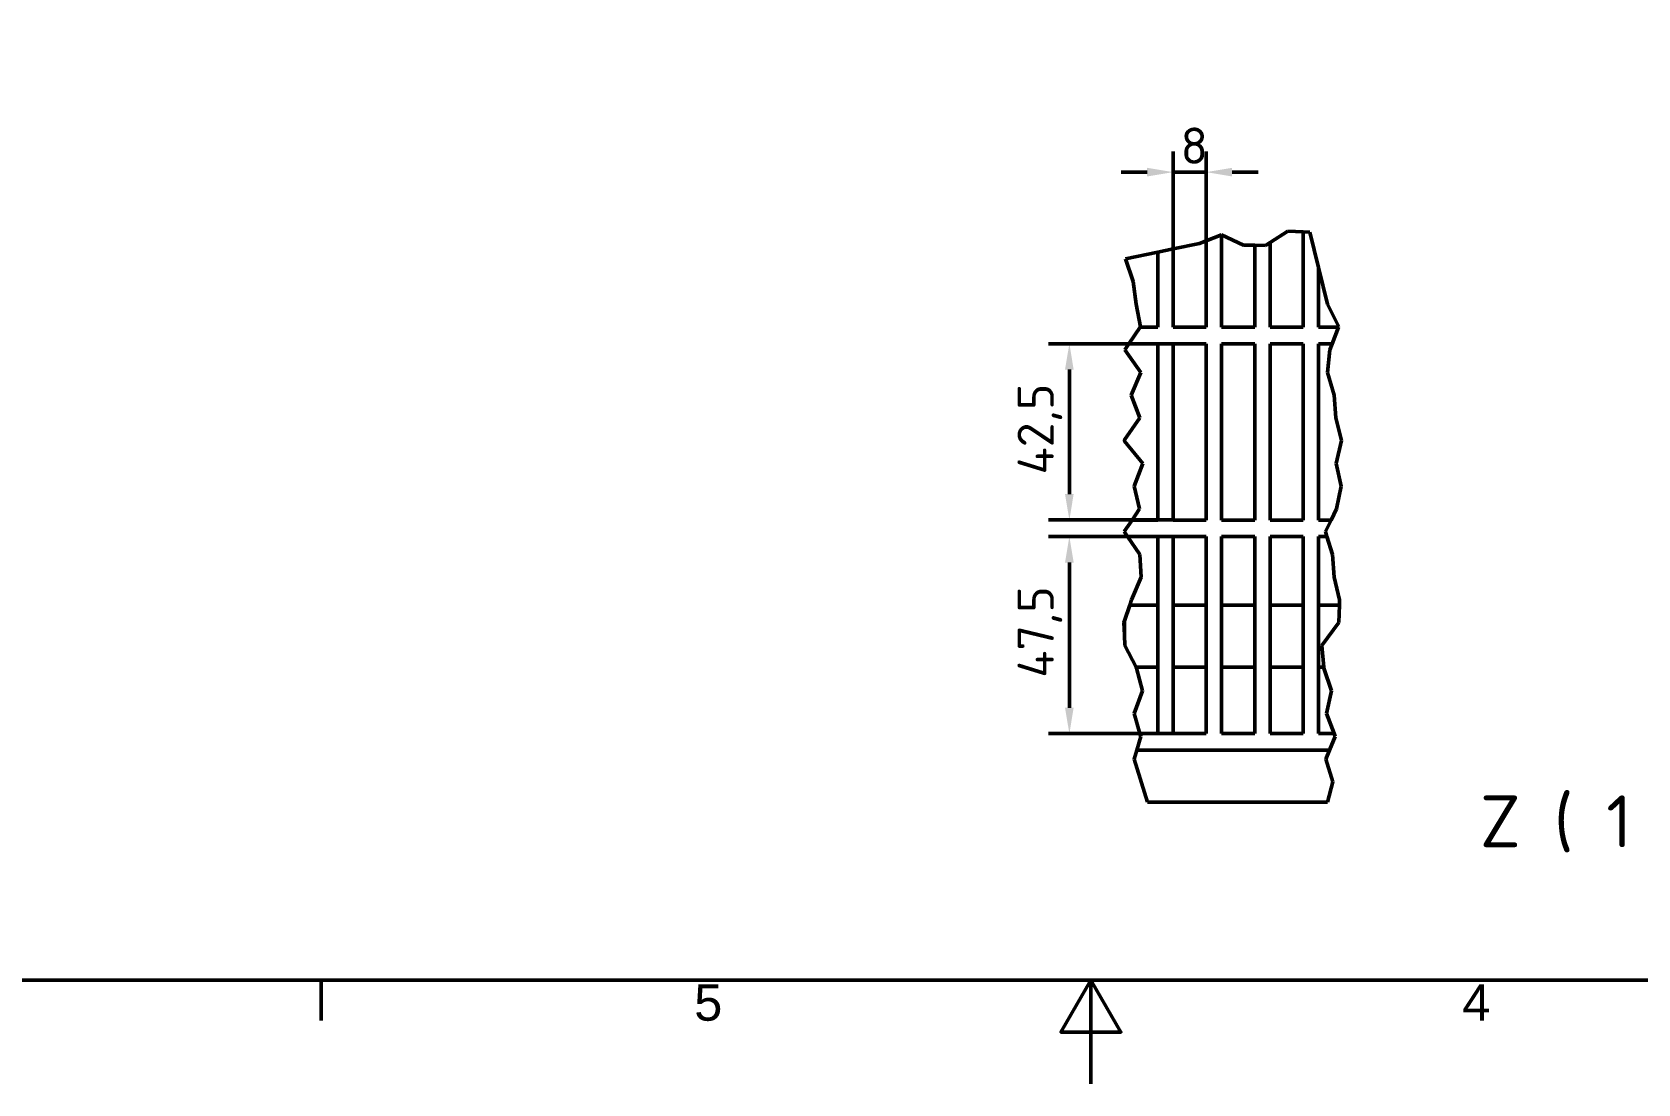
# Model space of a CAD drawing. Header units: millimetres. Extents: x 0 to 1485, y 0 to 1050.
# Drawn here: x 487.2 to 874.4, y 0 to 253.5 of the extents above; entities that cross this region are included whole.
import ezdxf

# ---------------------------------------------------------------- set-up
doc = ezdxf.new("R2010")
doc.units = ezdxf.units.MM
doc.header["$LTSCALE"] = 2.5
doc.layers.get('0').update_dxf_attribs({"lineweight": 50})
doc.layers.get('Defpoints').update_dxf_attribs({"lineweight": 50})
for name, color, linetype, lineweight in [('Bemaßung (ISO)', 7, 'Continuous', 50), ('Bruchlinie (ISO)', 7, 'Continuous', 50), ('Rahmen_0', 7, 'Continuous', 50), ('Rahmen_2', 7, 'Continuous', 50), ('Sichtbar (ISO)', 7, 'Continuous', 50), ('Sichtbar schmal (ISO)', 7, 'Continuous', 50), ('Symbol (ISO)', 7, 'Continuous', 50)]:
    doc.layers.add(name, color=color, linetype=linetype, lineweight=lineweight)
doc.styles.add('Aktuell-DINNach Layer', font='arial.ttf')
doc.styles.add('TXT 3_5', font='isocpeur.ttf')
doc.styles.add('TXT 5_0', font='isocpeur.ttf')
doc.dimstyles.new('Anrin Standard (DIN)', dxfattribs={"dimscale": 2.5, "dimtxt": 3.5, "dimasz": 2.5, "dimexe": 2, "dimexo": 0, "dimgap": 0.8, "dimtad": 1, "dimrnd": 1e-08, "dimtxsty": 'TXT 3_5', "dimcen": 0.09, "dimdle": 10, "dimclrd": 256, "dimclre": 256, "dimclrt": 7, "dimadec": 0, "dimazin": 2, "dimtfac": 0.714286, "dimtmove": 0, "dimatfit": 3, "dimfxl": 1, "dimtolj": 1, "dimlwd": -1, "dimlwe": -1, "dimarcsym": 0})

# ---------------------------------------------------------------- blocks, each defined once
blk = doc.blocks.new('Ränder Standardrahmen')
at = {"layer": 'Rahmen_0'}
blk.add_line((222.75, 10), (222.75, 6.1), dxfattribs=at)
at = {"layer": 'Rahmen_0', "flags": 128}
for points in [[(10, 10), (10, 410), (584, 410), (584, 10), (10, 10)], [(297, 0), (297, 10), (294.11, 5), (299.89, 5), (297, 10)]]:
    blk.add_lwpolyline(points, dxfattribs=at)
at = {"layer": 'Rahmen_2', "char_height": 3.5, "attachment_point": 7, "style": 'Aktuell-DINNach Layer'}
for s, insert in [('5', (258.73, 6.04)), ('4', (332.83, 6.1))]:
    blk.add_mtext(s, dxfattribs=dict(at, insert=insert))
blk = doc.blocks.new('*D29')
at = {"layer": 'Bemaßung (ISO)', "transparency": 16777216}
for p, q in [((762.31, 131.92), (732.31, 131.92)), ((737.31, 90.67), (737.31, 125.67)), ((762.31, 84.42), (732.31, 84.42))]:
    blk.add_line(p, q, dxfattribs=at)
for points in [[(736.26, 125.67), (738.35, 125.67), (737.31, 131.92)], [(736.26, 90.67), (738.35, 90.67), (737.31, 84.42)]]:
    blk.add_solid(points, dxfattribs=at)
at = {"layer": 'Defpoints', "color": 0, "transparency": 16777216}
for p in [(737.31, 131.92), (762.31, 131.92), (762.31, 84.42)]:
    blk.add_point(p, dxfattribs=at)
at = {"layer": 'Bemaßung (ISO)', "color": 7, "transparency": 16777216, "insert": (724.81, 97.88), "char_height": 8.75, "attachment_point": 1, "rotation": 90, "style": 'TXT 3_5'}
blk.add_mtext('\\A1;47,5', dxfattribs=at)
blk = doc.blocks.new('*D30')
at = {"layer": 'Bemaßung (ISO)', "transparency": 16777216}
for p, q in [((762.31, 178.42), (732.31, 178.42)), ((737.31, 142.17), (737.31, 172.17)), ((762.31, 135.92), (732.31, 135.92))]:
    blk.add_line(p, q, dxfattribs=at)
for points in [[(736.26, 172.17), (738.35, 172.17), (737.31, 178.42)], [(736.26, 142.17), (738.35, 142.17), (737.31, 135.92)]]:
    blk.add_solid(points, dxfattribs=at)
at = {"layer": 'Defpoints', "color": 0, "transparency": 16777216}
for p in [(737.31, 178.42), (762.31, 178.42), (762.31, 135.92)]:
    blk.add_point(p, dxfattribs=at)
at = {"layer": 'Bemaßung (ISO)', "color": 7, "transparency": 16777216, "insert": (724.81, 146.88), "char_height": 8.75, "attachment_point": 1, "rotation": 90, "style": 'TXT 3_5'}
blk.add_mtext('\\A1;42,5', dxfattribs=at)
blk = doc.blocks.new('*D31')
at = {"layer": 'Bemaßung (ISO)', "transparency": 16777216}
for p, q in [((762.31, 201.27), (762.31, 224.77)), ((770.31, 203.22), (770.31, 224.77)), ((756.06, 219.77), (749.81, 219.77)), ((770.31, 219.77), (762.31, 219.77)), ((776.56, 219.77), (782.81, 219.77))]:
    blk.add_line(p, q, dxfattribs=at)
for points in [[(756.06, 220.81), (756.06, 218.72), (762.31, 219.77)], [(776.56, 220.81), (776.56, 218.72), (770.31, 219.77)]]:
    blk.add_solid(points, dxfattribs=at)
at = {"layer": 'Defpoints', "color": 0, "transparency": 16777216}
for p in [(762.31, 219.77), (770.31, 203.22), (762.31, 201.27)]:
    blk.add_point(p, dxfattribs=at)
at = {"layer": 'Bemaßung (ISO)', "color": 7, "transparency": 16777216, "insert": (764.12, 230.52), "char_height": 8.75, "attachment_point": 1, "style": 'TXT 3_5'}
blk.add_mtext('\\A1;8', dxfattribs=at)

msp = doc.modelspace()

# ---------------------------------------------------------------- linework, layer by layer
at = {"layer": 'Bruchlinie (ISO)'}
for p, q in [((785.702, 202.78), (789.957, 205.501)), ((789.957, 205.501), (793.702, 205.375)), ((793.702, 205.375), (795.274, 205.322)), ((795.274, 205.322), (797.399, 196.782)), ((762.306, 201.269), (768.687, 202.587)), ((768.687, 202.587), (770.306, 203.216)), ((770.306, 203.216), (774.004, 204.653)), ((774.004, 204.653), (779.322, 202.184)), ((774.004, 204.653), (774.004, 204.653)), ((779.322, 202.184), (782.004, 202.142)), ((782.004, 202.142), (784.639, 202.1)), ((784.639, 202.1), (785.702, 202.78)), ((750.85, 198.904), (758.609, 200.506)), ((752.707, 193.421), (750.85, 198.904)), ((758.609, 200.506), (762.306, 201.269)), ((797.399, 196.782), (799.6, 187.938)), ((753.389, 187.938), (752.707, 193.421)), ((754.429, 182.455), (753.389, 187.938)), ((799.6, 187.938), (802.258, 182.455)), ((751.681, 178.415), (754.402, 182.415)), ((754.402, 182.415), (754.429, 182.455)), ((802.243, 182.415), (800.712, 178.415)), ((802.258, 182.455), (802.243, 182.415)), ((750.699, 176.973), (751.681, 178.415)), ((800.712, 178.415), (800.16, 176.973)), ((754.507, 171.49), (750.699, 176.973)), ((800.16, 176.973), (799.582, 171.49)), ((752.181, 166.007), (754.507, 171.49)), ((799.582, 171.49), (801.204, 166.007)), ((754.271, 160.524), (752.181, 166.007)), ((801.204, 166.007), (801.537, 160.524)), ((750.609, 155.215), (754.271, 160.524)), ((801.537, 160.524), (802.901, 155.041)), ((750.488, 155.041), (750.609, 155.215)), ((750.609, 154.895), (750.488, 155.041)), ((802.901, 155.041), (801.632, 149.558)), ((754.997, 149.558), (750.609, 154.895)), ((752.944, 144.076), (754.997, 149.558)), ((801.632, 149.558), (802.877, 144.076)), ((754.232, 138.593), (752.944, 144.076)), ((802.877, 144.076), (801.738, 138.593)), ((750.524, 133.11), (752.421, 135.915)), ((752.421, 135.915), (754.232, 138.593)), ((800.427, 135.915), (799.052, 133.11)), ((801.738, 138.593), (800.427, 135.915)), ((751.344, 131.915), (750.524, 133.11)), ((754.287, 127.627), (751.344, 131.915)), ((799.052, 133.11), (799.42, 131.915)), ((799.42, 131.915), (800.742, 127.627)), ((754.645, 122.144), (754.287, 127.627)), ((800.742, 127.627), (801.142, 122.144)), ((752.327, 116.661), (754.645, 122.144)), ((801.142, 122.144), (802.494, 116.661)), ((751.905, 115.415), (752.327, 116.661)), ((802.494, 116.661), (802.444, 115.415)), ((750.609, 111.593), (751.905, 115.415)), ((802.444, 115.415), (802.275, 111.179)), ((750.468, 111.179), (750.609, 111.593)), ((750.609, 108.147), (750.468, 111.179)), ((802.275, 111.179), (798.217, 105.696)), ((750.722, 105.696), (750.609, 108.147)), ((753.412, 100.415), (750.722, 105.696)), ((798.217, 105.696), (798.648, 100.415)), ((753.515, 100.213), (753.412, 100.415)), ((754.965, 94.73), (753.515, 100.213)), ((798.648, 100.415), (798.665, 100.213)), ((798.665, 100.213), (800.553, 94.73)), ((752.965, 89.247), (754.965, 94.73)), ((800.553, 94.73), (799.286, 89.247)), ((754.338, 84.415), (752.965, 89.247)), ((799.286, 89.247), (801.161, 84.415)), ((753.573, 80.415), (754.523, 83.764)), ((754.523, 83.764), (754.338, 84.415)), ((801.414, 83.764), (800.059, 80.415)), ((801.161, 84.415), (801.414, 83.764)), ((752.968, 78.282), (753.573, 80.415)), ((756.182, 67.915), (752.968, 78.282)), ((800.059, 80.415), (799.195, 78.282)), ((799.195, 78.282), (800.84, 72.799)), ((800.84, 72.799), (799.569, 67.915))]:
    msp.add_line(p, q, dxfattribs=at)
at = {"layer": 'Sichtbar (ISO)'}
for p, q in [((793.702, 205.375), (793.702, 182.415)), ((770.306, 203.216), (770.306, 182.415)), ((774.004, 182.415), (774.004, 204.653)), ((782.004, 202.142), (782.004, 182.415)), ((785.702, 182.415), (785.702, 202.78)), ((758.609, 200.506), (758.609, 182.415)), ((762.306, 182.415), (762.306, 201.269)), ((797.399, 182.415), (797.399, 196.782)), ((754.402, 182.415), (758.609, 182.415)), ((762.306, 182.415), (770.306, 182.415)), ((774.004, 182.415), (782.004, 182.415)), ((785.702, 182.415), (793.702, 182.415)), ((797.399, 182.415), (802.243, 182.415)), ((751.681, 178.415), (758.609, 178.415)), ((758.609, 178.415), (758.609, 135.915)), ((762.306, 178.415), (770.306, 178.415)), ((762.306, 135.915), (762.306, 178.415)), ((770.306, 178.415), (770.306, 135.915)), ((774.004, 178.415), (782.004, 178.415)), ((774.004, 135.915), (774.004, 178.415)), ((782.004, 178.415), (782.004, 135.915)), ((785.702, 178.415), (793.702, 178.415)), ((785.702, 135.915), (785.702, 178.415)), ((793.702, 178.415), (793.702, 135.915)), ((797.399, 178.415), (800.712, 178.415)), ((797.399, 135.915), (797.399, 178.415)), ((750.609, 154.895), (750.609, 155.215)), ((758.609, 135.915), (752.421, 135.915)), ((770.306, 135.915), (762.306, 135.915)), ((782.004, 135.915), (774.004, 135.915)), ((793.702, 135.915), (785.702, 135.915)), ((800.427, 135.915), (797.399, 135.915)), ((751.344, 131.915), (758.609, 131.915)), ((758.609, 131.915), (758.609, 84.415)), ((762.306, 131.915), (770.306, 131.915)), ((762.306, 84.415), (762.306, 131.915)), ((770.306, 131.915), (770.306, 84.415)), ((774.004, 131.915), (782.004, 131.915)), ((774.004, 84.415), (774.004, 131.915)), ((782.004, 131.915), (782.004, 84.415)), ((785.702, 131.915), (793.702, 131.915)), ((785.702, 84.415), (785.702, 131.915)), ((793.702, 131.915), (793.702, 84.415)), ((797.399, 131.915), (799.42, 131.915)), ((797.399, 84.415), (797.399, 131.915)), ((750.609, 108.147), (750.609, 111.593)), ((758.609, 100.415), (753.412, 100.415)), ((770.306, 100.415), (762.306, 100.415)), ((782.004, 100.415), (774.004, 100.415)), ((793.702, 100.415), (785.702, 100.415)), ((798.648, 100.415), (797.399, 100.415)), ((758.609, 84.415), (754.338, 84.415)), ((770.306, 84.415), (762.306, 84.415)), ((782.004, 84.415), (774.004, 84.415)), ((793.702, 84.415), (785.702, 84.415)), ((801.161, 84.415), (797.399, 84.415)), ((800.059, 80.415), (753.573, 80.415)), ((753.573, 80.415), (800.059, 80.415)), ((799.569, 67.915), (756.182, 67.915))]:
    msp.add_line(p, q, dxfattribs=at)
at = {"layer": 'Sichtbar schmal (ISO)'}
for p, q in [((758.609, 115.415), (751.905, 115.415)), ((770.306, 115.415), (762.306, 115.415)), ((782.004, 115.415), (774.004, 115.415)), ((793.702, 115.415), (785.702, 115.415)), ((802.444, 115.415), (797.399, 115.415))]:
    msp.add_line(p, q, dxfattribs=at)

# ---------------------------------------------------------------- block references
at = {"xscale": 2.5, "yscale": 2.5, "zscale": 2.5}
msp.add_blockref('Ränder Standardrahmen', (0, 0), dxfattribs=at)

# ---------------------------------------------------------------- texts
at = {"layer": 'Symbol (ISO)', "color": 7, "insert": (836.31, 54.123), "char_height": 12.5, "attachment_point": 7, "style": 'TXT 5_0'}
msp.add_mtext('Z ( 1 : 2,5 )', dxfattribs=at)

# ---------------------------------------------------------------- dimensions: what is measured, and where the dimension line sits
at = {"layer": 'Bemaßung (ISO)'}
for base, p1, p2, angle, override, picture, middle in [((762.306, 219.765), (770.306, 203.216), (762.306, 201.269), 180, {"dimgap": 0.8, "dimdec": 2, "dimtol": 0, "dimlim": 0, "dimtp": 0, "dimtm": 0, "dimtdec": 2, "dimtofl": 1, "dimatfit": 1}, '*D31', (766.306, 219.765)), ((737.306, 178.415), (762.306, 135.915), (762.306, 178.415), 90, {"dimgap": 0.8, "dimdec": 2, "dimtol": 0, "dimlim": 0, "dimtp": 0, "dimtm": 0, "dimtdec": 2, "dimtofl": 0, "dimatfit": 1}, '*D30', (737.306, 157.165)), ((737.306, 131.915), (762.306, 84.415), (762.306, 131.915), 90, {"dimgap": 0.8, "dimdec": 2, "dimtol": 0, "dimlim": 0, "dimtp": 0, "dimtm": 0, "dimtdec": 2, "dimtofl": 0, "dimatfit": 1}, '*D29', (737.306, 108.165))]:
    dim = msp.add_linear_dim(base=base, p1=p1, p2=p2, angle=angle, dimstyle='Anrin Standard (DIN)', override=override, dxfattribs=at)
    dim.commit()
    dim.dimension.update_dxf_attribs({"geometry": picture, "text_midpoint": middle, "dimtype": 160})

doc.saveas('drawing.dxf')
